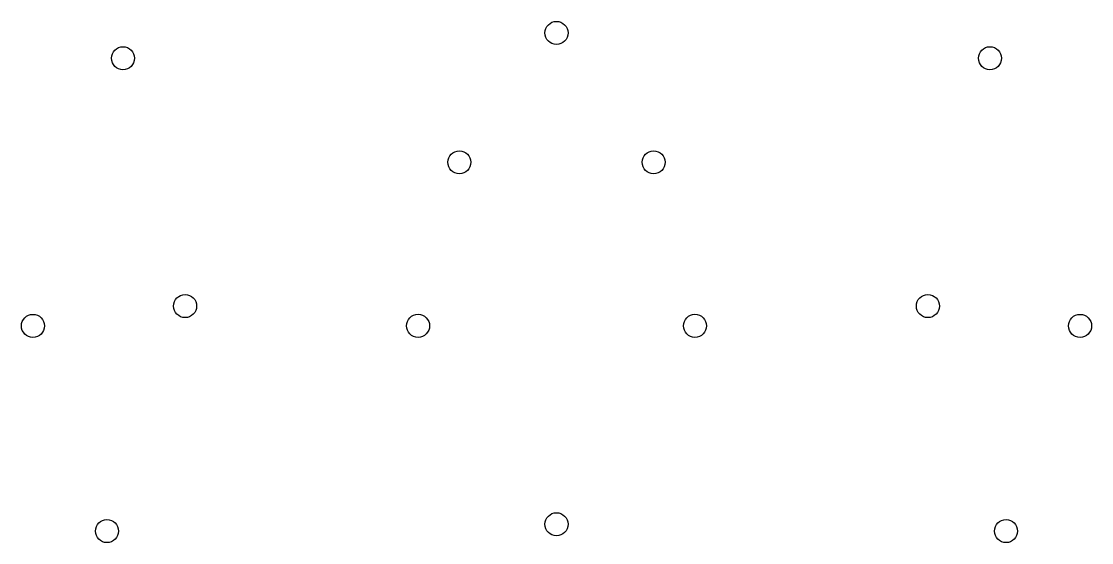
# Model space of a CAD drawing. Header units: millimetres. Extents: x 90 to 369, y -218 to -82.
import ezdxf

# ---------------------------------------------------------------- set-up
doc = ezdxf.new("R2010")
doc.units = ezdxf.units.MM

msp = doc.modelspace()

# ---------------------------------------------------------------- linework, layer by layer
for centre in [(229.69, -85.38), (116.8, -91.97), (342.58, -91.97), (204.4, -119.07), (254.99, -119.07), (132.98, -156.51), (326.41, -156.51), (93.35, -161.67), (193.64, -161.66), (265.75, -161.66), (366.04, -161.67), (229.69, -213.33), (112.63, -215.11), (346.76, -215.11)]:
    msp.add_circle(centre, 3)

doc.saveas('drawing.dxf')
